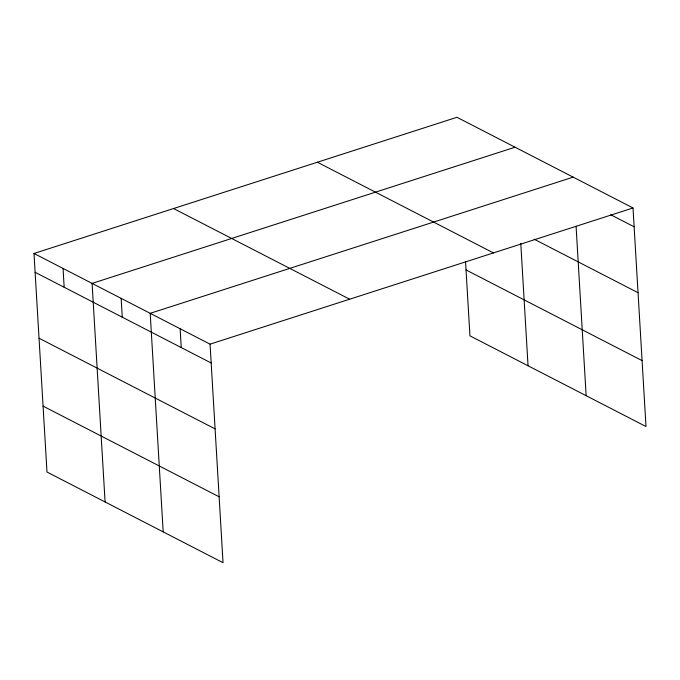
<?xml version="1.0" encoding="UTF-8"?>
<svg xmlns="http://www.w3.org/2000/svg" width="680" height="680" viewBox="0 0 680 680"><rect width="100%" height="100%" fill="white"/><g stroke="black" fill="none" stroke-linecap="round" stroke-linejoin="round"><path stroke-width="1.02" d="M34 253.478L210.052 344.156L223.04 562.708L46.988 472.031L34 253.478L456.96 117.291L633.012 207.969L646 426.522L469.948 335.844L465.537 261.579M515.058 147.22L92.097 283.399L105.085 501.95M573.155 177.14L150.195 313.327L163.183 531.879M210.052 344.156L633.012 207.969M610.75 214.752L634.134 226.797M534.149 239.199L638.053 292.706M317.381 162.231L493.442 252.909M466.029 269.943L642.082 360.613M173.578 208.539L349.63 299.208M35.122 272.306L211.174 362.984M39.032 338.215L215.093 428.893M43.069 406.122L219.121 496.8M576.079 226.312L586.143 395.692M520.778 243.449L528.045 365.772M180.123 328.738L181.245 347.565M121.15 298.358L122.264 317.195M63.053 268.438L64.166 287.274"/></g></svg>
